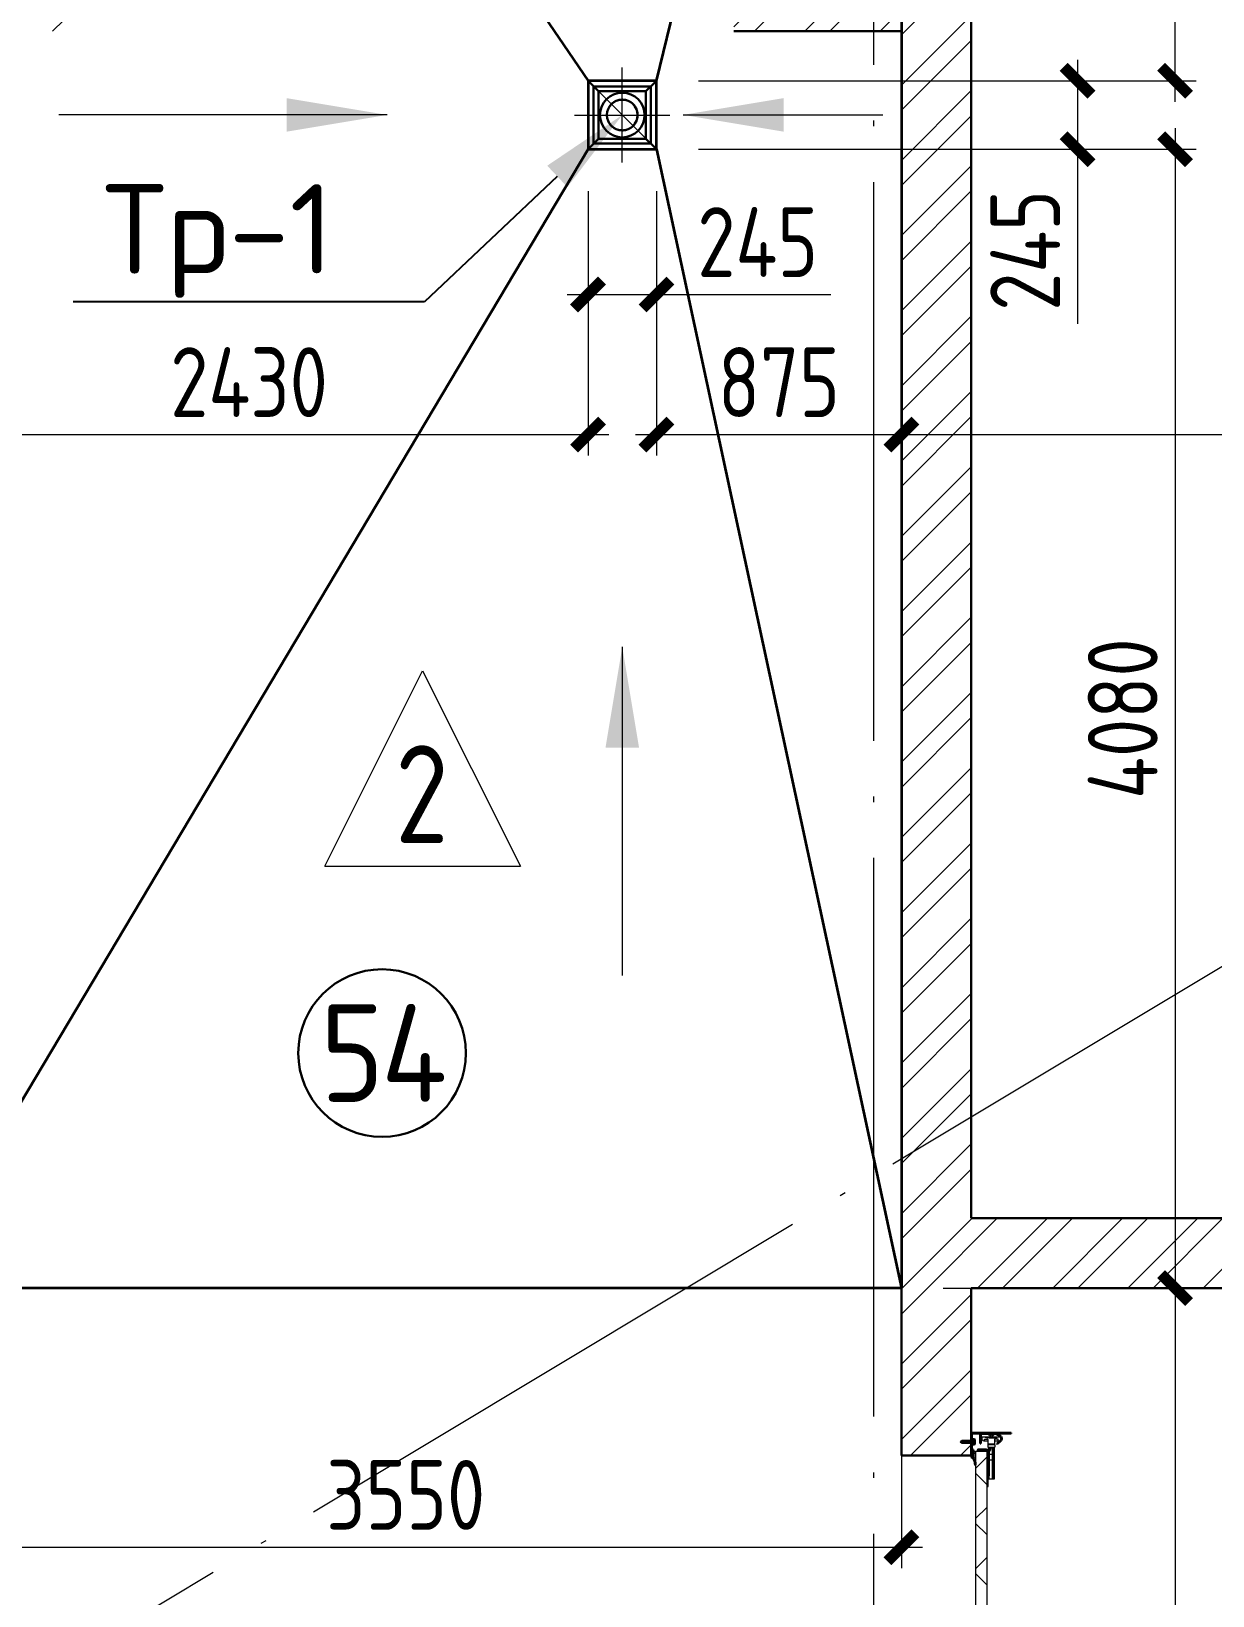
# Model space of a CAD drawing. Extents: x -965262 to 1142518, y -357520 to 71675.
# Drawn here: x 62407 to 66638, y -232054 to -226452 of the extents above; entities that cross this region are included whole.
import ezdxf
from ezdxf import colors
from ezdxf.entities.mleader import LeaderData, LeaderLine
from ezdxf.math import Vec2, Vec3

# ---------------------------------------------------------------- set-up
doc = ezdxf.new("R2010")
doc.units = 0
doc.header["$LTSCALE"] = 10
for name, pattern in [('ACAD_ISO04W100', [30, 24, -3, 0, -3]), ('DOTE', [2.42, 2, -0.2, 0.02, -0.2]), ('HIDDEN', [9.525, 6.35, -3.175])]:
    doc.linetypes.add(name, pattern=pattern)
doc.layers.get('0').update_dxf_attribs({"linetype": 'CONTINUOUS', "lineweight": 30})
doc.layers.get('Defpoints').update_dxf_attribs({"linetype": 'CONTINUOUS'})
for name, color, linetype, lineweight in [('DOTE', 7, 'DOTE', 9), ('полы', 3, 'CONTINUOUS', 35), ('Полы_лотки', 7, 'CONTINUOUS', 30)]:
    doc.layers.add(name, color=color, linetype=linetype, lineweight=lineweight)
doc.styles.add('GOST 2.304', font='isocpeur.ttf', dxfattribs={"width": 0.75, "height": 250})
doc.styles.add('GOST-2.304_Type-B', font='isocpeur.ttf', dxfattribs={"width": 0.9})
doc.styles.get("Standard").update_dxf_attribs({"font": 'isocpeur.ttf', "height": 300})
doc.styles.add('ГОСТ 2м', font='isocpeur.ttf', dxfattribs={"width": 0.8, "height": 250})
doc.dimstyles.new('ГОСТ 2м', dxfattribs={"dimtxt": 250, "dimasz": 100, "dimexe": 75, "dimexo": 150, "dimgap": 62.5, "dimtad": 1, "dimdec": 0, "dimtxsty": 'ГОСТ 2м', "dimblk": 'ARCHTICK', "dimcen": 150, "dimdle": 75, "dimclrd": 256, "dimclre": 256, "dimclrt": 256, "dimadec": 0, "dimazin": 0, "dimtfac": 1, "dimtdec": 0, "dimtmove": 0, "dimatfit": 3, "dimldrblk": 'OBLIQUE', "dimfxl": 1, "dimlwd": 15, "dimlwe": 15, "dimarcsym": 0})

# ---------------------------------------------------------------- blocks, each defined once
blk = doc.blocks.new('anchor.bolt')
for p, q in [((-0.07, 0), (-0.07, -0.72)), ((0.07, 0), (0.07, -0.06)), ((-0.1, -0.04), (-0.07, -0.03)), ((-0.1, -0.04), (0.09, -0.06)), ((0.07, -0.07), (-0.1, -0.04)), ((-0.1, -0.11), (-0.07, -0.1)), ((-0.1, -0.11), (0.09, -0.13)), ((0.07, -0.14), (-0.1, -0.11)), ((-0.1, -0.18), (-0.07, -0.17)), ((-0.1, -0.18), (0.09, -0.2)), ((0.07, -0.21), (-0.1, -0.18)), ((-0.1, -0.25), (-0.07, -0.24)), ((-0.1, -0.25), (0.09, -0.27)), ((0.07, -0.28), (-0.1, -0.25)), ((-0.1, -0.32), (-0.07, -0.31)), ((-0.1, -0.32), (0.09, -0.34)), ((0.07, -0.35), (-0.1, -0.32)), ((-0.1, -0.39), (-0.07, -0.38)), ((-0.1, -0.39), (0.09, -0.41)), ((0.07, -0.42), (-0.1, -0.39)), ((-0.1, -0.46), (-0.07, -0.45)), ((-0.1, -0.46), (0.09, -0.48)), ((0.07, -0.49), (-0.1, -0.46)), ((-0.1, -0.53), (-0.07, -0.52)), ((-0.1, -0.53), (0.09, -0.55)), ((0.07, -0.56), (-0.1, -0.53)), ((-0.09, -0.6), (-0.07, -0.59)), ((-0.09, -0.6), (0.09, -0.62)), ((0.07, -0.63), (-0.09, -0.6)), ((-0.07, -0.72), (0, -0.8)), ((-0.04, -0.62), (-0.06, -0.63)), ((-0.06, -0.64), (-0.06, -0.63)), ((-0.06, -0.73), (-0.06, -0.64)), ((0, -0.79), (-0.06, -0.73)), ((-0.01, -0.63), (-0.04, -0.62)), ((-0.03, -0.63), (0, -0.79)), ((-0.03, -0.63), (0.01, -0.78)), ((-0.02, -0.63), (0.01, -0.77)), ((-0.01, -0.63), (0.02, -0.76)), ((0.03, -0.69), (-0.01, -0.63)), ((0, -0.64), (0.03, -0.75)), ((0, -0.8), (0.07, -0.72)), ((0, -0.79), (0.03, -0.74)), ((0.01, -0.66), (0.03, -0.74)), ((0.03, -0.74), (0.03, -0.69)), ((0.07, -0.06), (0.09, -0.06)), ((0.09, -0.06), (0.07, -0.07)), ((0.07, -0.07), (0.07, -0.13)), ((0.07, -0.13), (0.09, -0.13)), ((0.09, -0.13), (0.07, -0.14)), ((0.07, -0.14), (0.07, -0.2)), ((0.07, -0.2), (0.09, -0.2)), ((0.09, -0.2), (0.07, -0.21)), ((0.07, -0.21), (0.07, -0.27)), ((0.07, -0.27), (0.09, -0.27)), ((0.09, -0.27), (0.07, -0.28)), ((0.07, -0.28), (0.07, -0.34)), ((0.07, -0.33), (0.09, -0.34)), ((0.09, -0.34), (0.07, -0.35)), ((0.07, -0.35), (0.07, -0.41)), ((0.07, -0.4), (0.09, -0.41)), ((0.09, -0.41), (0.07, -0.42)), ((0.07, -0.42), (0.07, -0.48)), ((0.07, -0.47), (0.09, -0.48)), ((0.09, -0.48), (0.07, -0.49)), ((0.07, -0.49), (0.07, -0.55)), ((0.07, -0.55), (0.09, -0.55)), ((0.09, -0.55), (0.07, -0.56)), ((0.07, -0.56), (0.07, -0.62)), ((0.09, -0.62), (0.07, -0.63)), ((0.07, -0.62), (0.09, -0.62)), ((0.07, -0.63), (0.07, -0.72))]:
    blk.add_line(p, q)
blk.add_arc((0.16, -0.64), 0.222, 187.9982, 219.836)
blk = doc.blocks.new('Крепеж_ворот')
at = {"lineweight": 15}
h = blk.add_hatch(dxfattribs=at)
h.set_pattern_fill('ANSI31', color=256, scale=2, angle=180)
h.set_pattern_definition([(225, (746089.599, 74802.7244), (4.49013, -4.49013), [])])
h.paths.add_polyline_path([(746087.1, 74804.1), (746087.1, 74801.6), (746091.1, 74801.6), (746094.2, 74801.9), (746094.2, 74804.1)], flags=17)
h.paths.add_polyline_path([(746116.4, 74801.6, 0.165118), (746119.9, 74802.8), (746124.2, 74806.1, -0.301689), (746131.4, 74806.6), (746134.8, 74804.7, 0.130081), (746137.5, 74803.9), (746142.2, 74803.9), (746142.2, 74806.4), (746137.5, 74806.4, -0.130081), (746136, 74806.9), (746132.6, 74808.8, 0.301689), (746122.7, 74808.1), (746118.3, 74804.7, -0.165112), (746116.4, 74804.1), (746064.1, 74804.1, -0.414223), (746061, 74807.2), (746061, 74868.5), (746059.4, 74868.5), (746059.4, 74868.8), (746059.4, 74869.5), (746059.4, 74870.5), (746059.4, 74870.7), (746059.4, 74871.7), (746059.4, 74872.2), (746059.4, 74873.2), (746059.4, 74873.9), (746059.4, 74874.7), (746059.4, 74875.6), (746059.4, 74876.1), (746059.4, 74877.1), (746059.4, 74877.4), (746059.4, 74878.3), (746059.4, 74879.1), (746059.4, 74879.4), (746061, 74879.4), (746061, 74944.5), (746058.5, 74944.5), (746058.5, 74807.2, 0.41422), (746064.1, 74801.6)])
h = blk.add_hatch(dxfattribs=at)
h.set_pattern_fill('ANSI31', color=256, scale=2, angle=90)
h.set_pattern_definition([(135, (736343.8085, 75928.334), (-4.490128, -4.490128), [])])
edge = h.paths.add_edge_path()
edge.add_ellipse((746065.1, 74838.4), major_axis=(-1.67, 1.67), ratio=1, start_angle=45, end_angle=135, ccw=False)
edge.add_line((746062.7, 74838.4), (746062.7, 74868.5))
edge.add_line((746062.7, 74868.5), (746061, 74868.5))
edge.add_line((746061, 74868.5), (746061, 74838.4))
edge.add_ellipse((746065.1, 74838.4), major_axis=(-2.89, 2.89), ratio=1, start_angle=45, end_angle=135)
edge.add_line((746065.1, 74834.3), (746096.6, 74834.3))
edge.add_line((746096.6, 74834.3), (746096.6, 74836))
edge.add_line((746096.6, 74836), (746065.1, 74836))
edge = h.paths.add_edge_path()
edge.add_ellipse((746065.1, 74890.2), major_axis=(2.89, 2.89), ratio=1, start_angle=106, end_angle=135)
edge.add_line((746061, 74890.2), (746061, 74879.4))
edge.add_line((746061, 74879.4), (746062.7, 74879.4))
edge.add_line((746062.7, 74879.4), (746062.7, 74890.4))
edge.add_ellipse((746065.1, 74890.2), major_axis=(-1.67, 1.67), ratio=1, start_angle=16, end_angle=45, ccw=False)
edge.add_line((746063, 74891.3), (746069.9, 74903.7))
edge.add_ellipse((746079.1, 74898.6), major_axis=(7.45, 7.45), ratio=1, start_angle=-3, end_angle=106, ccw=False)
edge.add_line((746086.9, 74905.7), (746097.5, 74893.9))
edge.add_line((746097.5, 74893.9), (746098.8, 74895.1))
edge.add_line((746098.8, 74895.1), (746088.2, 74906.8))
edge.add_ellipse((746079.1, 74898.6), major_axis=(8.67, 8.67), ratio=1, start_angle=-3, end_angle=106)
edge.add_line((746068.4, 74904.5), (746061.5, 74892.1))
h = blk.add_hatch(color=256, dxfattribs=at)
h.dxf.hatch_style = 1
h.paths.add_polyline_path([(746145.9, 74808.8), (746142.6, 74809.8, 0.10613), (746142.5, 74809.9), (746136.4, 74809.3, -0.181324), (746135.1, 74809.6, 0.335683), (746120.2, 74809.1, -0.119126), (746118.6, 74808.6, 0.371631), (746118, 74808.1), (746117.9, 74807.6, 0.451909), (746118.5, 74806.9, 0.124341), (746121, 74807.6, -0.343618), (746134.1, 74808.2, 0.181324), (746136.5, 74807.6), (746142.5, 74808.2, -0.110452), (746142.6, 74808.2), (746147.2, 74806.6, -0.710497), (746147.2, 74805.5), (746142.6, 74803.9), (746135.7, 74803.9, -0.178994), (746132.7, 74805, 0.369834), (746129.7, 74805, -0.178993), (746126.6, 74803.9), (746122.2, 74803.9, 0.120709), (746121.9, 74803.8), (746119.7, 74802.7, -0.017147), (746119.4, 74802.4, 0.538795), (746119.6, 74802.2), (746127.3, 74802.2, 0.207608), (746130.7, 74803.7, -0.433918), (746131.6, 74803.7, 0.207608), (746135.1, 74802.2), (746142.5, 74802.2, 0.079707), (746142.6, 74802.2), (746147.7, 74803.9, 0.461502), (746149, 74807.1, -0.250825), (746149.1, 74807.6, -0.128039), (746173.1, 74815.5, 0.416657), (746173.7, 74816.2), (746173.6, 74816.9, 0.409849), (746173, 74817.5, 0.127248)])
for p, q in [((746058.5, 74807.2), (746058.5, 74944.5)), ((746058.5, 74944.5), (746061, 74944.5)), ((746061, 74879.4), (746061, 74944.5)), ((746068.4, 74904.5), (746061.5, 74892.1)), ((746069.9, 74903.7), (746063, 74891.3)), ((746086.9, 74905.7), (746097.5, 74893.9)), ((746088.2, 74906.8), (746098.8, 74895.1)), ((746097.5, 74893.9), (746098.8, 74895.1)), ((746059.4, 74879.4), (746062.7, 74879.4)), ((746059.4, 74868.5), (746059.4, 74879.4)), ((746059.4, 74868.5), (746062.7, 74868.5)), ((746061, 74879.4), (746061, 74890.2)), ((746061, 74807.2), (746061, 74868.5)), ((746061, 74838.4), (746061, 74868.5)), ((746062.7, 74838.4), (746062.7, 74890.2)), ((746063.6, 74883), (746062.7, 74883)), ((746063.6, 74864.9), (746062.7, 74864.9)), ((746063.6, 74883), (746063.6, 74873.9)), ((746067.2, 74880.2), (746063.6, 74883)), ((746063.6, 74873.9), (746063.6, 74864.9)), ((746067.2, 74867.6), (746063.6, 74864.9)), ((746064.1, 74875.1), (746064.1, 74872.8)), ((746096.6, 74836), (746065.1, 74836)), ((746067.2, 74880.2), (746067.2, 74875.1)), ((746067.2, 74872.8), (746067.2, 74867.6)), ((746096.6, 74834.3), (746096.6, 74836)), ((746064.1, 74804.1), (746116.4, 74804.1)), ((746064.1, 74801.6), (746116.4, 74801.6)), ((746096.6, 74834.3), (746065.1, 74834.3)), ((746079, 74805.9), (746102.4, 74805.9)), ((746079, 74805.9), (746079, 74804.1)), ((746079, 74804.1), (746102.4, 74804.1)), ((746082.5, 74814.1), (746081.2, 74813.3)), ((746081.2, 74813.3), (746081.2, 74805.9)), ((746098.9, 74814.1), (746082.5, 74814.1)), ((746085.9, 74813.3), (746085.9, 74805.9)), ((746095.4, 74813.3), (746095.4, 74805.9)), ((746098.9, 74814.1), (746100.1, 74813.3)), ((746100.1, 74813.3), (746100.1, 74805.9)), ((746102.4, 74805.9), (746102.4, 74804.1)), ((746118.3, 74804.7), (746122.7, 74808.1)), ((746119.9, 74802.8), (746124.2, 74806.1)), ((746134.8, 74804.7), (746131.4, 74806.6)), ((746136, 74806.9), (746132.6, 74808.8)), ((746142.2, 74806.4), (746137.5, 74806.4)), ((746137.5, 74803.9), (746142.2, 74803.9)), ((746142.2, 74806.4), (746142.2, 74803.9)), ((746142.2, 74803.9), (746142.2, 74806.4)), ((746142.6, 74803.9), (746147.2, 74805.5)), ((746142.6, 74802.2), (746147.7, 74803.9)), ((746173.6, 74816.9), (746173.7, 74816.2))]:
    blk.add_line(p, q)
for p, q in [((746073.1, 74841.7), (746073.1, 74905.2)), ((746073.1, 74895.8), (746076.7, 74892.3)), ((746076.8, 74885.6), (746076.8, 74892)), ((746081.4, 74897.6), (746081.4, 74886.4)), ((746087.4, 74898), (746081.7, 74897.9)), ((746087.4, 74899.5), (746087.4, 74898)), ((746087.4, 74885.6), (746087.4, 74898)), ((746061, 74879.4), (746061, 74881.3)), ((746061, 74833.9), (746061, 74868.5)), ((746062.7, 74883), (746062.7, 74873.9)), ((746062.7, 74873.9), (746062.7, 74864.9)), ((746073.1, 74851), (746076.7, 74854.6)), ((746074.3, 74885.9), (746074.3, 74861)), ((746074.3, 74879.9), (746075.7, 74879.9)), ((746074.3, 74867), (746075.7, 74867)), ((746076.9, 74873.4), (746075.7, 74879.9)), ((746075.7, 74879.9), (746075.7, 74867)), ((746076.9, 74873.4), (746075.7, 74867)), ((746076, 74885.9), (746076, 74882.6)), ((746076, 74864.3), (746076, 74861)), ((746076.2, 74882.6), (746076.2, 74885.6)), ((746076.2, 74885.6), (746076.8, 74885.6)), ((746076.2, 74864.3), (746076.2, 74882.6)), ((746076.2, 74864.3), (746076.2, 74861.3)), ((746076.2, 74861.3), (746076.8, 74861.3)), ((746076.8, 74861.3), (746076.8, 74854.9)), ((746081.4, 74849.3), (746081.4, 74860.5)), ((746087.4, 74848.8), (746081.7, 74848.9)), ((746082.1, 74885.6), (746087.4, 74885.6)), ((746082.1, 74861.3), (746087.4, 74861.3)), ((746087.4, 74885.6), (746098.3, 74885.6)), ((746087.4, 74848.7), (746087.4, 74861.3)), ((746087.4, 74861.3), (746098.3, 74861.3)), ((746087.4, 74847.4), (746087.4, 74848.8)), ((746098.7, 74885.2), (746098.7, 74882.6)), ((746098.7, 74882.6), (746098.7, 74864.3)), ((746098.7, 74881.6), (746099.8, 74881.6)), ((746098.7, 74865.3), (746099.8, 74865.3)), ((746098.7, 74861.6), (746098.7, 74864.3)), ((746099.8, 74861.2), (746099.8, 74885.7)), ((746099.8, 74885.7), (746110.3, 74885.7)), ((746099.8, 74861.2), (746110.3, 74861.2)), ((746110.3, 74861.2), (746110.3, 74885.7)), ((746110.3, 74881.5), (746224.7, 74881.5)), ((746110.3, 74865.4), (746212.5, 74865.4)), ((746113.8, 74877.2), (746224.7, 74877.2)), ((746250.5, 74858.8), (746250.5, 74862.8))]:
    blk.add_line(p, q, dxfattribs=at)
at = {"lineweight": 15, "ltscale": 0.5}
for p, q in [((746076, 74885.9), (746074.3, 74885.9)), ((746076, 74861), (746074.3, 74861))]:
    blk.add_line(p, q, dxfattribs=at)
at = {"lineweight": 15, "extrusion": (-1.7375e-14, 1, 0)}
for p, q in [((746112.7, 74883.6), (746224.7, 74883.6)), ((746112.7, 74863.2), (746112.7, 74883.6)), ((746112.7, 74863.2), (746135.6, 74863.2)), ((746116.7, 74856.9), (746116.7, 74828.9)), ((746120.8, 74856.9), (746120.8, 74828.9)), ((746122.6, 74863.2), (746122.6, 74862.8)), ((746250.5, 74862.8), (746122.6, 74862.8)), ((746250.5, 74858.8), (746122.6, 74858.8)), ((746123.8, 74840), (746123.8, 74848.8)), ((746135.6, 74881.9), (746156.6, 74881.9)), ((746135.6, 74863.2), (746135.6, 74881.9)), ((746156.6, 74881.9), (746156.6, 74863.2)), ((746156.6, 74863.2), (746212.5, 74863.2)), ((746117.3, 74826.3), (746119, 74822.8)), ((746119, 74822.8), (746122.6, 74824.6)), ((746122.6, 74824.6), (746120.9, 74828))]:
    blk.add_line(p, q, dxfattribs=at)
at = {"lineweight": 15, "ltscale": 0.5, "extrusion": (-1.7375e-14, 1, 0)}
for p, q in [((746112.7, 74879.5), (746224.7, 74879.5)), ((746135.6, 74865.8), (746112.7, 74865.8)), ((746114.9, 74871.2), (746120.4, 74871.2)), ((746120.8, 74856.9), (746116.7, 74856.9)), ((746117.2, 74851.9), (746116.7, 74853.9)), ((746120.8, 74840.1), (746116.7, 74840.1)), ((746117.2, 74836.9), (746116.7, 74835)), ((746119.8, 74839), (746119.8, 74849.8)), ((746123.8, 74847.8), (746119.8, 74847.8)), ((746123.8, 74841), (746119.8, 74841)), ((746122.6, 74868.9), (746122.6, 74863.2)), ((746122.6, 74862.8), (746122.6, 74858.8)), ((746139.7, 74862.8), (746139.7, 74858.8)), ((746152.5, 74862.8), (746152.5, 74858.8)), ((746212.5, 74865.8), (746156.6, 74865.8)), ((746173.5, 74862.8), (746173.5, 74858.8)), ((746120.8, 74829.2), (746116.7, 74829.2))]:
    blk.add_line(p, q, dxfattribs=at)
at = {"lineweight": 15, "extrusion": (-2.77556e-16, -1, 0)}
for p, q in [((746224.7, 74865.6), (746113.8, 74865.6)), ((746128, 74865.6), (746128, 74863.3)), ((746137.6, 74865.6), (746137.6, 74863.3)), ((746164.4, 74865.6), (746164.4, 74863.3)), ((746174, 74865.6), (746174, 74863.3)), ((746200.8, 74865.6), (746200.8, 74863.3)), ((746210.4, 74865.6), (746210.4, 74863.3)), ((746224.7, 74883.6), (746224.7, 74863.3))]:
    blk.add_line(p, q, dxfattribs=at)
at = {"extrusion": (-1, -4.26669e-14, 0)}
for p, q in [((746117.9, 74807.6), (746118, 74808.1)), ((746136.4, 74809.3), (746142.5, 74809.9)), ((746142.5, 74808.2), (746136.5, 74807.6)), ((746142.6, 74809.8), (746145.9, 74808.8)), ((746147.2, 74806.6), (746142.6, 74808.2))]:
    blk.add_line(p, q, dxfattribs=at)
at = {"extrusion": (-1, -4.2422e-14, 1.22461e-16)}
for p, q in [((746119.5, 74802.5), (746121.9, 74803.8)), ((746127.3, 74802.2), (746119.6, 74802.2)), ((746122.2, 74803.9), (746126.6, 74803.9)), ((746142.5, 74802.2), (746135.1, 74802.2)), ((746135.7, 74803.9), (746142.5, 74803.9))]:
    blk.add_line(p, q, dxfattribs=at)
at = {"lineweight": 15}
for centre, radius, start, end in [((746079.1, 74899.5), 8.28, 0, 136.0097), ((746076.4, 74892), 0.375, 0, 45), ((746081.8, 74897.6), 0.375, 91, 180), ((746079.1, 74847.4), 8.28, 223.9903, 0), ((746077, 74882.6), 0.956, 180, 270), ((746077, 74864.3), 0.956, 90, 180), ((746077, 74882.6), 0.75, 180, 270), ((746077, 74864.3), 0.75, 90, 180), ((746076.4, 74854.9), 0.375, 315, 0), ((746082.1, 74886.4), 0.75, 180, 270), ((746082.1, 74860.5), 0.75, 90, 180), ((746081.8, 74849.3), 0.375, 180, 269), ((746098.3, 74885.2), 0.375, 0, 90), ((746098.3, 74861.6), 0.375, 270, 0), ((746122.6, 74856.9), 5.92, 90, 180), ((746122.6, 74856.9), 1.87, 90, 180), ((746128.6, 74855.4), 8.15, 194.9986, 233.9214), ((746128.6, 74833.4), 8.15, 126.0786, 165.0014), ((746122.6, 74828.9), 5.92, 180, 199.6464), ((746122.6, 74828.9), 1.87, 180, 185.5313)]:
    blk.add_arc(centre, radius, start, end, dxfattribs=at)
at = {"lineweight": 15, "ltscale": 0.5}
for centre, radius, start, end in [((746119.4, 74852.5), 2.25, 195, 270), ((746119.4, 74836.4), 2.25, 90, 165), ((746119.4, 74849.8), 0.375, 0, 90), ((746119.4, 74839), 0.375, 270, 0)]:
    blk.add_arc(centre, radius, start, end, dxfattribs=at)
for centre, radius, start, end in [((746064.1, 74807.2), 5.62, 180, 270), ((746064.1, 74807.2), 3.11, 180, 270), ((746082.1, 74803.7), 10.4, 68.2753, 87.8782), ((746090.7, 74797.9), 16.2, 73.306, 107.292), ((746099.2, 74803.7), 10.4, 92.1218, 111.7247), ((746116.4, 74807.2), 3.11, 270, 307.5043), ((746116.4, 74807.2), 5.62, 270, 307.5043), ((746118.5, 74807.5), 0.586, 173.2711, 270.547), ((746118.6, 74808), 0.586, 91.7247, 173.2711), ((746118.5, 74812.1), 5.21, 270.547, 298.8983), ((746118.4, 74812.1), 3.52, 271.7247, 298.8983), ((746128, 74799.4), 12.4, 54.8903, 129.1143), ((746128, 74799.4), 10.7, 54.8903, 130.7448), ((746128.2, 74801), 8.97, 60.3534, 127.5043), ((746128.2, 74801), 8.97, 60.3534, 127.5043), ((746128.2, 74801), 8.97, 60.3534, 127.5043), ((746128.2, 74801), 6.46, 60.3534, 127.5043), ((746136.2, 74811.1), 3.54, 234.8903, 276), ((746137.5, 74809.6), 5.62, 240.3534, 270), ((746136.2, 74811.1), 1.86, 234.8903, 276), ((746137.5, 74809.6), 3.11, 240.3534, 270), ((746142.5, 74809.6), 0.292, 71.7675, 96), ((746142.5, 74807.9), 0.292, 70.7873, 96), ((746176.2, 74760.8), 56.8, 93.2805, 122.2878), ((746147, 74806), 0.562, 289.2127, 70.7873), ((746147, 74806), 2.25, 288.2291, 27.3228), ((746149.6, 74807.3), 0.586, 151, 207.3228), ((746176.3, 74765.4), 50.3, 93.6593, 122.8448), ((746173, 74816.9), 0.6, 4.1357, 93.2805), ((746173.1, 74816.1), 0.6, 273.6593, 4.1357)]:
    blk.add_arc(centre, radius, start, end)
at = {"extrusion": (-1.22461e-16, -5.20252e-30, -1)}
for centre, radius, start, end in [((-746119.6, 74802.4), 0.187, 270, 62.4687), ((-746122.2, 74803.3), 0.586, 62.4687, 90), ((-746126.6, 74808.6), 4.69, 229.4077, 270), ((-746127.3, 74806.9), 4.69, 223.0863, 270), ((-746131.2, 74803.2), 2.32, 49.4077, 130.5923), ((-746131.2, 74803.2), 0.637, 43.0863, 136.9137), ((-746135.1, 74806.9), 4.69, 270, 316.9137), ((-746135.7, 74808.6), 4.69, 270, 310.5923), ((-746142.5, 74804.2), 0.292, 250.7873, 270), ((-746142.5, 74802.5), 0.292, 251.7709, 270)]:
    blk.add_arc(centre, radius, start, end, dxfattribs=at)
at = {"extrusion": (0, 0, -1)}
for centre, major_axis, start_param, end_param in [((746065.1, 74890.2), (2.89, 2.89), 3.926991, 4.433136), ((746079.1, 74898.6), (8.67, 8.67), 4.433136, 6.335545), ((746079.1, 74898.6), (7.45, 7.45), 4.433136, 6.335545), ((746065.1, 74838.4), (-2.89, 2.89), 3.926991, 5.497787), ((746065.1, 74890.2), (-1.67, 1.67), 5.497787, 6.003933), ((746065.1, 74838.4), (-1.67, 1.67), 3.926991, 5.497787)]:
    blk.add_ellipse(centre, major_axis=major_axis, ratio=1, start_param=start_param, end_param=end_param, dxfattribs=at)
for points in [[(746067.2, 74875.1), (746065.9, 74875.1), (746064.1, 74875.1)], [(746064.1, 74872.8), (746065.9, 74872.8), (746067.2, 74872.8)]]:
    blk.add_rational_spline(points, [1, 1.01284142743, 1], degree=2)
at = {"lineweight": 15, "ltscale": 0.5}
for points, knots in [([(746114.9, 74871.2), (746114.7, 74871.2), (746114.4, 74871.2), (746113.8, 74871.5), (746113.6, 74871.6), (746113.2, 74872), (746113, 74872.3), (746112.8, 74872.8), (746112.7, 74873.1), (746112.7, 74873.4)], [0.37141352, 0.37141352, 0.37141352, 0.37141352, 0.39402571, 0.39402571, 0.41663789, 0.41663789, 0.43959523, 0.43959523, 0.46255257, 0.46255257, 0.46255257, 0.46255257]), ([(746122.6, 74868.9), (746122.6, 74869.2), (746122.6, 74869.5), (746122.3, 74870.1), (746122.2, 74870.3), (746121.8, 74870.7), (746121.5, 74870.9), (746121, 74871.1), (746120.7, 74871.2), (746120.4, 74871.2)], [0.28027447, 0.28027447, 0.28027447, 0.28027447, 0.30323181, 0.30323181, 0.32618916, 0.32618916, 0.34880134, 0.34880134, 0.37141352, 0.37141352, 0.37141352, 0.37141352])]:
    blk.add_open_spline(points, degree=3, knots=knots, dxfattribs=at)
at = {"lineweight": 15}
for points in [[(746117.1, 74826.9), (746117.1, 74826.7), (746117.2, 74826.5), (746117.3, 74826.3)], [(746120.9, 74828), (746120.9, 74828.2), (746120.8, 74828.5), (746120.8, 74828.7)]]:
    blk.add_open_spline(points, degree=3, dxfattribs=at)
at = {"xscale": -50.80000000000001, "yscale": 50.80000000000001, "zscale": 50.80000000000001}
blk.add_blockref('anchor.bolt', (746090.7, 74804.1), dxfattribs=at)
blk = doc.blocks.new('_ArchTick')
at = {"color": 0, "linetype": 'ByBlock', "lineweight": 0, "const_width": 0.4}
blk.add_lwpolyline([(-0.5, -0.5), (0.5, 0.5)], dxfattribs=at)
blk = doc.blocks.new('*D1219')
at = {"lineweight": 15, "ltscale": 50, "transparency": 16777216}
for p, q in [((64400.5, -227024.4), (64400.5, -227469.5)), ((64645.5, -227024.4), (64645.5, -227469.5)), ((64325.5, -227394.5), (64645.5, -227394.5)), ((64645.5, -227394.5), (65270.5, -227394.5))]:
    blk.add_line(p, q, dxfattribs=at)
at = {"layer": 'Defpoints', "color": 0, "lineweight": 15, "ltscale": 50, "transparency": 16777216}
for p in [(64400.5, -226874.4), (64645.5, -226874.4), (64645.5, -227394.5)]:
    blk.add_point(p, dxfattribs=at)
at = {"lineweight": 15, "ltscale": 50, "transparency": 16777216, "xscale": 100, "yscale": 100, "zscale": 100, "rotation": 180}
blk.add_blockref('_ArchTick', (64400.5, -227394.5), dxfattribs=at)
at = {"lineweight": 15, "ltscale": 50, "transparency": 16777216, "xscale": 100, "yscale": 100, "zscale": 100}
blk.add_blockref('_ArchTick', (64645.5, -227394.5), dxfattribs=at)
at = {"lineweight": 15, "ltscale": 50, "transparency": 16777216, "insert": (65008, -227207), "char_height": 250, "attachment_point": 5, "style": 'ГОСТ 2м'}
blk.add_mtext('245', dxfattribs=at)
blk = doc.blocks.new('_Oblique')
at = {"color": 0, "linetype": 'ByBlock', "lineweight": -2}
blk.add_line((-0.5, -0.5), (0.5, 0.5), dxfattribs=at)
blk = doc.blocks.new('*D1220')
at = {"lineweight": 15, "ltscale": 50, "transparency": 16777216}
for p, q in [((64645.5, -227024.4), (64645.5, -227971.1)), ((65522.7, -227746.1), (65522.7, -227821.1)), ((64570.5, -227896.1), (65597.7, -227896.1))]:
    blk.add_line(p, q, dxfattribs=at)
at = {"layer": 'Defpoints', "color": 0, "lineweight": 15, "ltscale": 50, "transparency": 16777216}
for p in [(64645.5, -226874.4), (65522.7, -227896.1), (65522.7, -227896.1)]:
    blk.add_point(p, dxfattribs=at)
at = {"lineweight": 15, "ltscale": 50, "transparency": 16777216, "xscale": 100, "yscale": 100, "zscale": 100, "rotation": 180}
blk.add_blockref('_ArchTick', (64645.5, -227896.1), dxfattribs=at)
at = {"lineweight": 15, "ltscale": 50, "transparency": 16777216, "xscale": 100, "yscale": 100, "zscale": 100}
blk.add_blockref('_ArchTick', (65522.7, -227896.1), dxfattribs=at)
at = {"lineweight": 15, "ltscale": 50, "transparency": 16777216, "insert": (65084.1, -227708.6), "char_height": 250, "attachment_point": 5, "style": 'ГОСТ 2м'}
blk.add_mtext('875', dxfattribs=at)
blk = doc.blocks.new('*D1221')
at = {"lineweight": 15, "ltscale": 50, "transparency": 16777216}
for p, q in [((64400.5, -227024.4), (64400.5, -227971.1)), ((61972.6, -227746.1), (61972.6, -227821.1)), ((61897.6, -227896.1), (64475.5, -227896.1))]:
    blk.add_line(p, q, dxfattribs=at)
at = {"layer": 'Defpoints', "color": 0, "lineweight": 15, "ltscale": 50, "transparency": 16777216}
for p in [(64400.5, -226874.4), (61972.6, -227896.1), (64400.5, -227896.1)]:
    blk.add_point(p, dxfattribs=at)
at = {"lineweight": 15, "ltscale": 50, "transparency": 16777216, "xscale": 100, "yscale": 100, "zscale": 100, "rotation": 180}
blk.add_blockref('_ArchTick', (61972.6, -227896.1), dxfattribs=at)
at = {"lineweight": 15, "ltscale": 50, "transparency": 16777216, "xscale": 100, "yscale": 100, "zscale": 100}
blk.add_blockref('_ArchTick', (64400.5, -227896.1), dxfattribs=at)
at = {"lineweight": 15, "ltscale": 50, "transparency": 16777216, "insert": (63186.5, -227708.6), "char_height": 250, "attachment_point": 5, "style": 'ГОСТ 2м'}
blk.add_mtext('2430', dxfattribs=at)
blk = doc.blocks.new('*D1222')
at = {"lineweight": 15, "ltscale": 50, "transparency": 16777216}
for p, q in [((65522.7, -227746.1), (65522.7, -227821.1)), ((76772.6, -227746.1), (76772.6, -227821.1)), ((65447.7, -227896.1), (76847.6, -227896.1))]:
    blk.add_line(p, q, dxfattribs=at)
at = {"layer": 'Defpoints', "color": 0, "lineweight": 15, "ltscale": 50, "transparency": 16777216}
for p in [(65522.7, -227896.1), (76772.6, -227896.1, 1451.3), (76772.6, -227896.1)]:
    blk.add_point(p, dxfattribs=at)
at = {"lineweight": 15, "ltscale": 50, "transparency": 16777216, "xscale": 100, "yscale": 100, "zscale": 100, "rotation": 180}
blk.add_blockref('_ArchTick', (65522.7, -227896.1), dxfattribs=at)
at = {"lineweight": 15, "ltscale": 50, "transparency": 16777216, "xscale": 100, "yscale": 100, "zscale": 100}
blk.add_blockref('_ArchTick', (76772.6, -227896.1), dxfattribs=at)
at = {"lineweight": 15, "ltscale": 50, "transparency": 16777216, "insert": (71147.6, -227708.6), "char_height": 250, "attachment_point": 5, "style": 'ГОСТ 2м'}
blk.add_mtext('11250', dxfattribs=at)
blk = doc.blocks.new('*D1265')
at = {"lineweight": 15, "ltscale": 50, "transparency": 16777216}
for p, q in [((66502.9, -226704.4), (66502.9, -222977.1)), ((65672.7, -223052.1), (66577.9, -223052.1)), ((64795.5, -226629.4), (66577.9, -226629.4))]:
    blk.add_line(p, q, dxfattribs=at)
at = {"layer": 'Defpoints', "color": 0, "lineweight": 15, "ltscale": 50, "transparency": 16777216}
for p in [(65522.7, -223052.1, 3259.8), (66502.9, -223052.1), (64645.5, -226629.4)]:
    blk.add_point(p, dxfattribs=at)
at = {"lineweight": 15, "ltscale": 50, "transparency": 16777216, "xscale": 100, "yscale": 100, "zscale": 100}
for p, rotation in [((66502.9, -223052.1), 90), ((66502.9, -226629.4), 270)]:
    blk.add_blockref('_ArchTick', p, dxfattribs=dict(at, rotation=rotation))
at = {"lineweight": 15, "ltscale": 50, "transparency": 16777216, "insert": (66315.4, -224840.8), "char_height": 250, "attachment_point": 5, "rotation": 90, "style": 'ГОСТ 2м'}
blk.add_mtext('3575', dxfattribs=at)
blk = doc.blocks.new('*D1266')
at = {"lineweight": 15, "ltscale": 50, "transparency": 16777216}
for p, q in [((66153.7, -226554.4), (66153.7, -226874.4)), ((64795.5, -226629.4), (66228.7, -226629.4)), ((64795.5, -226874.4), (66228.7, -226874.4)), ((66153.7, -226874.4), (66153.7, -227499.4))]:
    blk.add_line(p, q, dxfattribs=at)
at = {"layer": 'Defpoints', "color": 0, "lineweight": 15, "ltscale": 50, "transparency": 16777216}
for p in [(64645.5, -226629.4), (64645.5, -226874.4), (66153.7, -226874.4)]:
    blk.add_point(p, dxfattribs=at)
at = {"lineweight": 15, "ltscale": 50, "transparency": 16777216, "xscale": 100, "yscale": 100, "zscale": 100}
for p, rotation in [((66153.7, -226629.4), 90), ((66153.7, -226874.4), 270)]:
    blk.add_blockref('_ArchTick', p, dxfattribs=dict(at, rotation=rotation))
at = {"lineweight": 15, "ltscale": 50, "transparency": 16777216, "insert": (65966.2, -227236.9), "char_height": 250, "attachment_point": 5, "rotation": 90, "style": 'ГОСТ 2м'}
blk.add_mtext('245', dxfattribs=at)
blk = doc.blocks.new('*D1267')
at = {"lineweight": 15, "ltscale": 50, "transparency": 16777216}
for p, q in [((66502.9, -226799.4), (66502.9, -231027.2)), ((64795.5, -226874.4), (66577.9, -226874.4)), ((65672.7, -230952.2), (66577.9, -230952.2))]:
    blk.add_line(p, q, dxfattribs=at)
at = {"layer": 'Defpoints', "color": 0, "lineweight": 15, "ltscale": 50, "transparency": 16777216}
for p in [(64645.5, -226874.4), (65522.7, -230952.2, 3259.8), (66502.9, -230952.2)]:
    blk.add_point(p, dxfattribs=at)
at = {"lineweight": 15, "ltscale": 50, "transparency": 16777216, "xscale": 100, "yscale": 100, "zscale": 100}
for p, rotation in [((66502.9, -226874.4), 90), ((66502.9, -230952.2), 270)]:
    blk.add_blockref('_ArchTick', p, dxfattribs=dict(at, rotation=rotation))
at = {"lineweight": 15, "ltscale": 50, "transparency": 16777216, "insert": (66315.4, -228913.3), "char_height": 250, "attachment_point": 5, "rotation": 90, "style": 'ГОСТ 2м'}
blk.add_mtext('4080', dxfattribs=at)
blk = doc.blocks.new('*D1268')
at = {"lineweight": 15, "ltscale": 50, "transparency": 16777216}
for p, q in [((67041.9, -230877.2), (67041.9, -234537.1)), ((65672.7, -230952.2), (67116.9, -230952.2)), ((65672.7, -234462.1), (67116.9, -234462.1))]:
    blk.add_line(p, q, dxfattribs=at)
at = {"layer": 'Defpoints', "color": 0, "lineweight": 15, "ltscale": 50, "transparency": 16777216}
for p in [(65522.7, -230952.2, 3259.8), (65522.7, -234462.1, 3259.8), (67041.9, -234462.1)]:
    blk.add_point(p, dxfattribs=at)
at = {"lineweight": 15, "ltscale": 50, "transparency": 16777216, "xscale": 100, "yscale": 100, "zscale": 100}
for p, rotation in [((67041.9, -230952.2), 90), ((67041.9, -234462.1), 270)]:
    blk.add_blockref('_ArchTick', p, dxfattribs=dict(at, rotation=rotation))
at = {"lineweight": 15, "ltscale": 50, "transparency": 16777216, "insert": (66854.4, -232707.2), "char_height": 250, "attachment_point": 5, "rotation": 90, "style": 'ГОСТ 2м'}
blk.add_mtext('3510', dxfattribs=at)
blk = doc.blocks.new('*D1286')
at = {"lineweight": 15, "ltscale": 50, "transparency": 16777216}
for p, q in [((61972.6, -231102.2), (61972.6, -231955.1)), ((65522.7, -231102.2), (65522.7, -231955.1)), ((61897.6, -231880.1), (65597.7, -231880.1))]:
    blk.add_line(p, q, dxfattribs=at)
at = {"layer": 'Defpoints', "color": 0, "lineweight": 15, "ltscale": 50, "transparency": 16777216}
for p in [(61972.6, -230952.2, 3259.8), (65522.7, -230952.2, 3259.8), (65522.7, -231880.1)]:
    blk.add_point(p, dxfattribs=at)
at = {"lineweight": 15, "ltscale": 50, "transparency": 16777216, "xscale": 100, "yscale": 100, "zscale": 100, "rotation": 180}
blk.add_blockref('_ArchTick', (61972.6, -231880.1), dxfattribs=at)
at = {"lineweight": 15, "ltscale": 50, "transparency": 16777216, "xscale": 100, "yscale": 100, "zscale": 100}
blk.add_blockref('_ArchTick', (65522.7, -231880.1), dxfattribs=at)
at = {"lineweight": 15, "ltscale": 50, "transparency": 16777216, "insert": (63747.6, -231692.6), "char_height": 250, "attachment_point": 5, "style": 'ГОСТ 2м'}
blk.add_mtext('3550', dxfattribs=at)
blk = doc.blocks.new('*D1288')
at = {"lineweight": 15, "ltscale": 50, "transparency": 16777216}
for p, q in [((66502.9, -230877.2), (66502.9, -234227.1)), ((65672.7, -230952.2), (66577.9, -230952.2)), ((66141.6, -234152.1), (66577.9, -234152.1))]:
    blk.add_line(p, q, dxfattribs=at)
at = {"layer": 'Defpoints', "color": 0, "lineweight": 15, "ltscale": 50, "transparency": 16777216}
for p in [(65522.7, -230952.2, 3259.8), (65991.6, -234152.1), (66502.9, -234152.1)]:
    blk.add_point(p, dxfattribs=at)
at = {"lineweight": 15, "ltscale": 50, "transparency": 16777216, "xscale": 100, "yscale": 100, "zscale": 100}
for p, rotation in [((66502.9, -230952.2), 90), ((66502.9, -234152.1), 270)]:
    blk.add_blockref('_ArchTick', p, dxfattribs=dict(at, rotation=rotation))
at = {"lineweight": 15, "ltscale": 50, "transparency": 16777216, "insert": (66315.4, -232552.2), "char_height": 250, "attachment_point": 5, "rotation": 90, "style": 'ГОСТ 2м'}
blk.add_mtext('3200', dxfattribs=at)
blk = doc.blocks.new('*D1135')
at = {"lineweight": 15, "ltscale": 50, "transparency": 16777216}
for p, q in [((67041.9, -222977.1), (67041.9, -231027.2)), ((65672.7, -223052.1), (67116.9, -223052.1)), ((65672.7, -230952.2), (67116.9, -230952.2))]:
    blk.add_line(p, q, dxfattribs=at)
at = {"layer": 'Defpoints', "color": 0, "lineweight": 15, "ltscale": 50, "transparency": 16777216}
for p in [(65522.7, -223052.1, 1451.3), (65522.7, -230952.2, 3259.8), (67041.9, -230952.2)]:
    blk.add_point(p, dxfattribs=at)
at = {"lineweight": 15, "ltscale": 50, "transparency": 16777216, "xscale": 100, "yscale": 100, "zscale": 100}
for p, rotation in [((67041.9, -223052.1), 90), ((67041.9, -230952.2), 270)]:
    blk.add_blockref('_ArchTick', p, dxfattribs=dict(at, rotation=rotation))
at = {"lineweight": 15, "ltscale": 50, "transparency": 16777216, "insert": (66854.4, -227002.2), "char_height": 250, "attachment_point": 5, "rotation": 90, "style": 'ГОСТ 2м'}
blk.add_mtext('7900', dxfattribs=at)

msp = doc.modelspace()

# ---------------------------------------------------------------- hatches: boundary and pattern name
at = {"lineweight": 15}
h = msp.add_hatch(dxfattribs=at)
h.set_pattern_fill('ANSI32', scale=20, style=0)
h.set_pattern_definition([(45, (-359605.78, -304776.27), (-134.70384, 134.70384), []), (45, (-359515.98, -304776.27), (-134.70384, 134.70384), [])])
h.paths.add_polyline_path([(62522.6, -222822.1), (62222.6, -222822.1), (62222.6, -223052.1), (62522.6, -223052.1)])
h.paths.add_polyline_path([(65222.6, -222822.1), (64922.6, -222822.1), (64922.6, -223052.1), (65222.6, -223052.1)])
h.paths.add_polyline_path([(62522.6, -226202.1), (62222.6, -226202.1), (62222.6, -226452.1), (62522.6, -226452.1)])
h.paths.add_polyline_path([(65222.6, -226202.1), (64922.6, -226202.1), (64922.6, -226452.1), (65222.6, -226452.1)])
h.paths.add_polyline_path([(65772.5, -233952), (65522.5, -233952), (65522.5, -234027.1), (65547.6, -234027.1), (65547.6, -234277.1), (65522.5, -234277.1), (65522.5, -234462.1), (65772.5, -234462.1)])
h.paths.add_polyline_path([(68842.6, -233952), (68592.6, -233952), (68592.6, -234462.1), (68842.6, -234462.1)])
h.paths.add_polyline_path([(61972.6, -226452.1), (62222.6, -226452.1), (62222.6, -226202.1), (61972.6, -226202.1), (61972.6, -223052.1), (62222.6, -223052.1), (62222.6, -222822.1), (61722.6, -222822.1), (61722.6, -222922.1), (61722.6, -232477.1), (61722.6, -234462.1), (61972.6, -234462.1), (61972.6, -230702.1)])
h.paths.add_polyline_path([(65522.7, -230952.2), (65522.7, -226452.1), (65222.6, -226452.1), (65222.6, -226202.1), (65522.5, -226202.1), (65522.6, -223052.1), (65222.6, -223052.1), (65222.6, -222822.1), (65772.5, -222822.1), (65772.5, -230702.1), (68842.6, -230702), (68842.6, -230952.2), (65522.7, -230952.3)])
h.paths.add_polyline_path([(68842.6, -231552), (68592.6, -231552), (68592.6, -230952), (68842.6, -230952)])
h.paths.add_polyline_path([(65772.5, -231552), (65522.7, -231552), (65522.7, -230952.2), (65772.5, -230952.2)])
h = msp.add_hatch(dxfattribs=at)
h.set_pattern_fill('ANSI37', scale=40, angle=180)
h.set_pattern_definition([(225, (68563.59, -234031.22), (89.8026, -89.8026), []), (315, (68563.59, -234031.22), (89.8026, 89.8026), [])])
h.paths.add_polyline_path([(65828.4, -233968.4), (65828.4, -234168.4), (65788.4, -234168.4), (65788.4, -233968.4)], flags=16)
h.paths.add_polyline_path([(65828.4, -231535.7), (65828.4, -234168.4), (65788.4, -234168.4), (65788.4, -231535.7)])

# ---------------------------------------------------------------- linework, layer by layer
at = {"color": 7}
for p, q in [((65772.5, -222822.1, -1451.3), (65772.5, -230702.1, -1451.3)), ((65772.5, -222952.1, -1451.3), (65772.5, -230702.1, -1451.3)), ((65522.6, -226452.1, -1451.3), (65522.7, -230952.1, -1451.3)), ((65522.6, -226452.1, -1451.3), (65522.7, -231552, -1451.3)), ((65772.5, -230702.1, -1451.3), (68842.6, -230702, -1451.3)), ((65772.5, -230952.2, -1451.3), (68592.6, -230952.1, -1451.3)), ((65772.5, -230952.2, -1451.3), (65772.5, -231552, -1451.3)), ((65522.5, -231552, -1451.3), (65772.5, -231552, -1451.3))]:
    msp.add_line(p, q, dxfattribs=at)
at = {"color": 7, "ltscale": 200}
msp.add_line((65522.6, -226452.1, -1451.3), (64922.6, -226452.1, -1451.3), dxfattribs=at)
at = {"color": 1, "lineweight": 15}
msp.add_line((64400.5, -226629.4, -4711.1), (64645.5, -226874.4, -4711.1), dxfattribs=at)
at = {"lineweight": 15}
for p, q in [((63458, -229441.6, 9801.8), (63808, -228741.6, 9801.8)), ((63808, -228741.6, 9801.8), (64158, -229441.6, 9801.8)), ((63458, -229441.6, 9801.8), (64158, -229441.6, 9801.8))]:
    msp.add_line(p, q, dxfattribs=at)
at = {"color": 7, "lineweight": 15}
for p, q in [((65788.4, -231535.7, -1451.3), (65788.4, -233968.4, -1451.3)), ((65788.4, -231535.7, -1451.3), (65828.4, -231535.7, -1451.3)), ((65828.4, -231535.7, -1451.3), (65828.4, -233968.4, -1451.3))]:
    msp.add_line(p, q, dxfattribs=at)
at = {"color": 7}
msp.add_circle((63662.8, -230110.6, -7970.9), 300, dxfattribs=at)
at = {"layer": 'DOTE', "color": 7, "ltscale": 100, "extrusion": (0, -1, 0)}
msp.add_line((65422.6, -161652.1, -4711.1), (65422.6, -237687.4, -4711.1), dxfattribs=at)
at = {"layer": 'DOTE', "color": 7, "ltscale": 100}
msp.add_line((77581.7, -223251.7, -1345), (59222.6, -234272.2, -4748.2), dxfattribs=at)
at = {"layer": 'полы', "ltscale": 50}
for p, q in [((61972.6, -223052.1, -1451.3), (64400.5, -226629.4, -4711.1)), ((64645.5, -226629.4, -4711.1), (65522.7, -223052.1, -1451.3)), ((61972.6, -230952.2, -1451.3), (64400.5, -226874.4, -4711.1)), ((64645.5, -226874.4, -4711.1), (65522.7, -230952.1, -1451.3))]:
    msp.add_line(p, q, dxfattribs=at)
at = {"layer": 'полы', "lineweight": 0, "ltscale": 50}
for p, q in [((63681, -226751.5, -4711.1), (62504.9, -226751.5, -4711.1)), ((64740.6, -226751.5, -4711.1), (65456.4, -226751.5, -4711.1)), ((64523, -228656.6, -4711.1), (64523, -229832.7, -4711.1))]:
    msp.add_line(p, q, dxfattribs=at)
at = {"layer": 'полы', "ltscale": 50, "elevation": -1451.3}
msp.add_lwpolyline([(65522.7, -230952.2), (61972.6, -230952.2), (61972.6, -223052.1), (65522.7, -223052.1)], close=True, dxfattribs=at)
at = {"layer": 'полы', "ltscale": 100, "elevation": -4711.1}
msp.add_lwpolyline([(64400.5, -226874.4), (64645.5, -226874.4), (64645.5, -226629.4), (64400.5, -226629.4)], close=True, dxfattribs=at)
at = {"layer": 'полы', "lineweight": 0, "ltscale": 50}
for points in [[(63321, -226811.5, -4711.1), (63321, -226691.5, -4711.1), (63681, -226751.5, -4711.1)], [(65100.6, -226811.5, -4711.1), (65100.6, -226691.5, -4711.1), (64740.6, -226751.5, -4711.1)], [(64463, -229016.6, -4711.1), (64583, -229016.6, -4711.1), (64523, -228656.6, -4711.1)]]:
    msp.add_solid(points, dxfattribs=at)
at = {"layer": 'Полы_лотки', "color": 5}
for p, q in [((64400.5, -226629.4, -4711.1), (64645.5, -226629.4, -4711.1)), ((64400.5, -226874.4, -4711.1), (64400.5, -226629.4, -4711.1)), ((64400.5, -226629.4, -4711.1), (64438, -226666.9, -4711.1)), ((64645.5, -226629.4, -4711.1), (64608, -226666.9, -4711.1)), ((64645.5, -226874.4, -4711.1), (64645.5, -226629.4, -4711.1)), ((64625.5, -226649.4, -4711.1), (64420.5, -226649.4, -4711.1)), ((64420.5, -226649.4, -4711.1), (64420.5, -226854.4, -4711.1)), ((64608, -226666.9, -4711.1), (64438, -226666.9, -4711.1)), ((64438, -226666.9, -4711.1), (64438, -226836.9, -4711.1)), ((64608, -226666.9, -4711.1), (64608, -226836.9, -4711.1)), ((64625.5, -226854.4, -4711.1), (64625.5, -226649.4, -4711.1)), ((64400.5, -226874.4, -4711.1), (64438, -226836.9, -4711.1)), ((64420.5, -226854.4, -4711.1), (64625.5, -226854.4, -4711.1)), ((64608, -226836.9, -4711.1), (64438, -226836.9, -4711.1)), ((64645.5, -226874.4, -4711.1), (64608, -226836.9, -4711.1)), ((64400.5, -226874.4, -4711.1), (64645.5, -226874.4, -4711.1))]:
    msp.add_line(p, q, dxfattribs=at)
at = {"layer": 'Полы_лотки', "color": 1, "linetype": 'ACAD_ISO04W100', "lineweight": 9, "ltscale": 10}
for p, q in [((64523, -226922.3, -4260.5), (64523, -226581.4, -5161.7)), ((64352.5, -226751.9, -4260.5), (64693.5, -226751.9, -5161.7))]:
    msp.add_line(p, q, dxfattribs=at)
at = {"layer": 'Полы_лотки', "color": 5}
for radius in [80, 55]:
    msp.add_circle((64523, -226751.9, -4711.1), radius, dxfattribs=at)
at = {"layer": 'Полы_лотки', "color": 6, "linetype": 'HIDDEN', "ltscale": 10}
msp.add_circle((64523, -226751.9, -4711.1), 55, dxfattribs=at)

# ---------------------------------------------------------------- block references
at = {"color": 7, "rotation": 270}
msp.add_blockref('Крепеж_ворот', (-9029, 514588.2, -1451.3), dxfattribs=at)

# ---------------------------------------------------------------- texts
at = {"insert": (63805.4, -229183.7, -1808.5), "char_height": 350, "width": 1500, "attachment_point": 5, "style": 'GOST 2.304'}
msp.add_mtext('{\\W0.8;2}', dxfattribs=at)
at = {"color": 7, "insert": (63662.8, -230110.6, -3259.8), "char_height": 350, "width": 800, "attachment_point": 5, "style": 'GOST-2.304_Type-B'}
msp.add_mtext('{\\fISOCPEUR|b0|i0|c0|p34;\\T0.95;54}', dxfattribs=at)

# ---------------------------------------------------------------- dimensions: what is measured, and where the dimension line sits
at = {"lineweight": 15, "ltscale": 50}
for base, p1, p2, text, picture, middle in [((66502.9, -223052.1, -4711.1), (64645.5, -226629.4, -4711.1), (65522.7, -223052.1, -1451.3), '3575', '*D1265', (66315.4, -224840.8, -4711.1)), ((66502.9, -230952.2, -4711.1), (64645.5, -226874.4, -4711.1), (65522.7, -230952.2, -1451.3), '4080', '*D1267', (66315.4, -228913.3, -4711.1))]:
    dim = msp.add_linear_dim(base=base, p1=p1, p2=p2, angle=90, text=text, dimstyle='ГОСТ 2м', dxfattribs=at)
    dim.commit()
    dim.dimension.update_dxf_attribs({"geometry": picture, "text_midpoint": middle})
for base, p1, p2, picture, middle in [((67041.9, -230952.2, -4711.1), (65522.7, -223052.1, -3259.8), (65522.7, -230952.2, -1451.3), '*D1135', (66854.4, -227002.2, -4711.1)), ((66153.7, -226874.4, -4711.1), (64645.5, -226629.4, -4711.1), (64645.5, -226874.4, -4711.1), '*D1266', (65966.2, -227236.9, -4711.1)), ((67041.9, -234462.1, -4711.1), (65522.7, -230952.2, -1451.3), (65522.7, -234462.1, -1451.3), '*D1268', (66854.4, -232707.2, -4711.1)), ((66502.9, -234152.1, -4711.1), (65522.7, -230952.2, -1451.3), (65991.6, -234152.1, -4711.1), '*D1288', (66315.4, -232552.2, -4711.1))]:
    dim = msp.add_linear_dim(base=base, p1=p1, p2=p2, angle=90, dimstyle='ГОСТ 2м', dxfattribs=at)
    dim.commit()
    dim.dimension.update_dxf_attribs({"geometry": picture, "text_midpoint": middle})
for base, p1, p2, text, picture, middle in [((64400.5, -227896.1, -4711.1), (61972.6, -227896.1, -4711.1), (64400.5, -226874.4, -4711.1), '2430', '*D1221', (63186.5, -227708.6, -4711.1)), ((65522.7, -227896.1, -4711.1), (64645.5, -226874.4, -4711.1), (65522.7, -227896.1, -4711.1), '875', '*D1220', (65084.1, -227708.6, -4711.1))]:
    dim = msp.add_linear_dim(base=base, p1=p1, p2=p2, text=text, dimstyle='ГОСТ 2м', dxfattribs=at)
    dim.commit()
    dim.dimension.update_dxf_attribs({"geometry": picture, "text_midpoint": middle})
for base, p1, p2, picture, middle in [((64645.5, -227394.5, -4711.1), (64400.5, -226874.4, -4711.1), (64645.5, -226874.4, -4711.1), '*D1219', (65008, -227207, -4711.1)), ((76772.6, -227896.1, -4711.1), (65522.7, -227896.1, -4711.1), (76772.6, -227896.1, -3259.8), '*D1222', (71147.6, -227708.6, -4711.1)), ((65522.7, -231880.1, -4711.1), (61972.6, -230952.2, -1451.3), (65522.7, -230952.2, -1451.3), '*D1286', (63747.6, -231692.6, -4711.1))]:
    dim = msp.add_linear_dim(base=base, p1=p1, p2=p2, dimstyle='ГОСТ 2м', dxfattribs=at)
    dim.commit()
    dim.dimension.update_dxf_attribs({"geometry": picture, "text_midpoint": middle})

# ---------------------------------------------------------------- leaders
at = {"layer": 'Полы_лотки', "color": 5, "lineweight": 15}
ml = msp.add_multileader_mtext('Standard', dxfattribs=at)
ml.set_content('Тр-1', color=5)
ml.set_leader_properties()
ml.build(insert=Vec2(0, 0))
ml.multileader.update_dxf_attribs({"has_text_frame": 1, "text_right_attachment_type": 6, "dogleg_length": 36, "arrow_head_size": 320})
ctx = ml.context
ctx.base_point, ctx.char_height, ctx.arrow_head_size, ctx.landing_gap_size, ctx.plane_origin = Vec3(62675.3, -227212.7, -4711.1), 320, 320, 16, Vec3(47330.6, -237433.5, -4711.1)
ctx.right_attachment, ctx.text_align_type = 6, 2
notes = []
notes.append((ctx, [(1, (1, 1, 0), (63815, -227420.7, -4711.1), (-1, 0), 307.8, [(0, [(64523, -226751.9, -4711.1)], 0, [])])]))
ctx.mtext.insert, ctx.mtext.defined_height, ctx.mtext.alignment, ctx.mtext.flow_direction = Vec3(63491.3, -226999.6, -4711.1), 8269.8, 3, 5
for ctx, leaders in notes:
    for number, flags, end, landing, length, lines in leaders:
        leader = LeaderData()
        leader.index, (leader.has_last_leader_line, leader.has_dogleg_vector, leader.attachment_direction) = number, flags
        leader.last_leader_point, leader.dogleg_vector, leader.dogleg_length = Vec3(end), Vec3(landing), length
        for number, points, colour, breaks in lines:
            line = LeaderLine()
            line.index, line.vertices, line.color, line.breaks = number, Vec3.list(points), colors.encode_raw_color(colour), breaks
            leader.lines.append(line)
        ctx.leaders.append(leader)

doc.saveas('drawing.dxf')
